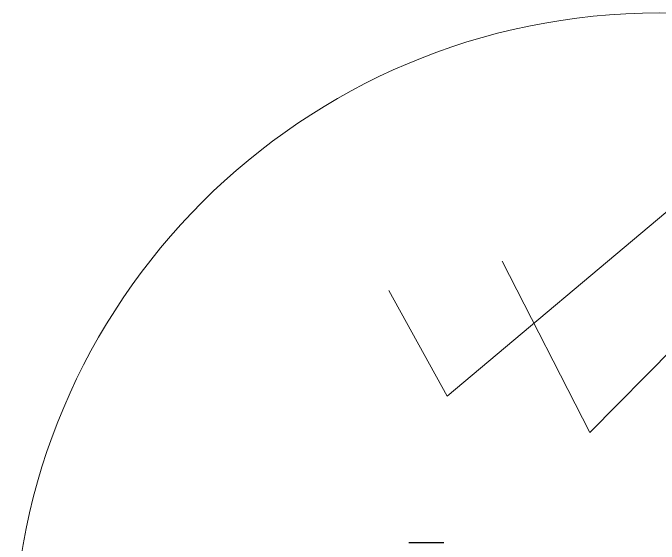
# Model space of a CAD drawing. Header units: inches. Extents: x -12071822 to 12321209, y -1222525 to 1319227.
# Drawn here: x 121632 to 127889, y 50285 to 55431 of the extents above; entities that cross this region are included whole.
import ezdxf

# ---------------------------------------------------------------- set-up
doc = ezdxf.new("R2010")
doc.units = ezdxf.units.IN
doc.header["$MEASUREMENT"] = 0
doc.layers.add('Toilet', color=7, linetype='Continuous', lineweight=25)
doc.layers.add('Windows', color=151, linetype='Continuous', lineweight=15)

msp = doc.modelspace()

# ---------------------------------------------------------------- linework, layer by layer
at = {"layer": 'Toilet'}
for p, q in [((125464.24, 50299.34), (125733.11, 50299.34)), ((125464.24, 50299.34), (125733.11, 50299.34)), ((125733.11, 50299.34), (125805.11, 50299.34))]:
    msp.add_line(p, q, dxfattribs=at)
at = {"layer": 'Windows'}
for p, q in [((125837.11, 51717.75), (128525.37, 53979.3)), ((127216.62, 51364.38), (129763.39, 53943.96)), ((126367.69, 53025.21), (127216.62, 51364.38)), ((125271.16, 52742.51), (125837.11, 51717.75))]:
    msp.add_line(p, q, dxfattribs=at)
msp.add_circle((127888.68, 49173.51), 6257.09, dxfattribs=at)

doc.saveas('drawing.dxf')
